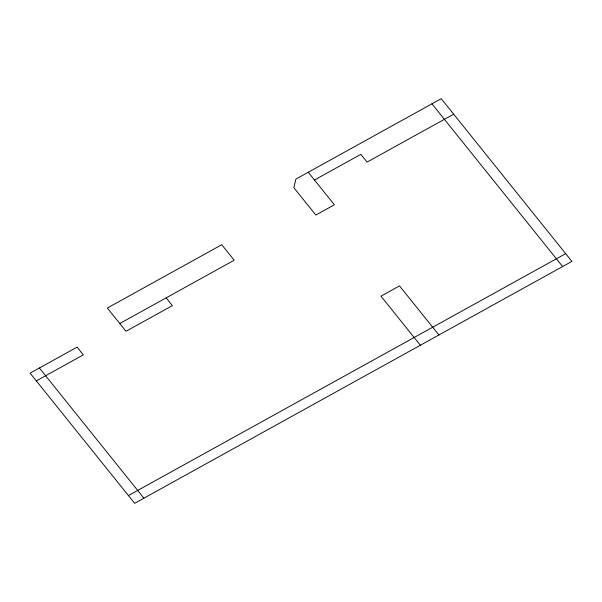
<?xml version="1.0" encoding="UTF-8"?>
<svg xmlns="http://www.w3.org/2000/svg" width="602" height="602" viewBox="0 0 602 602"><rect width="100%" height="100%" fill="white"/><g stroke="black" fill="none" stroke-linecap="round" stroke-linejoin="round"><path stroke-width="0.9" d="M314.477 179.998L360.861 154.338L367.085 162.081L453.675 114.184M119.775 323.522L234.193 260.222L221.754 244.728L107.337 308.028L125.999 331.273L172.39 305.613L166.167 297.862M36.323 380.885L83.324 354.879L77.101 347.128L30.1 373.135L134.637 503.317L571.9 261.411L441.228 98.683L295.883 179.095L293.851 187.681L315.832 215.057L334.388 204.793L308.254 172.247M128.414 495.566L565.677 253.66M431.95 103.815L562.622 266.543M438.926 334.975L399.517 285.897L380.961 296.161L420.377 345.239M39.378 368.003L143.916 498.185"/></g></svg>
